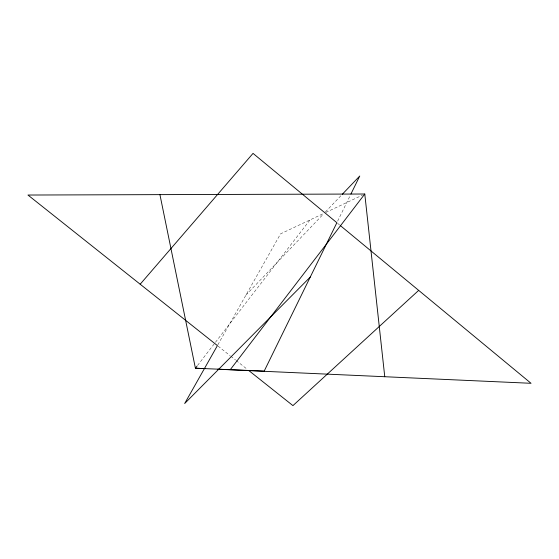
<?xml version="1.0" encoding="UTF-8"?>
<svg xmlns="http://www.w3.org/2000/svg" width="559" height="559" viewBox="0 0 559 559"><rect width="100%" height="100%" fill="white"/><g stroke="black" fill="none" stroke-linecap="round" stroke-linejoin="round"><path stroke-width="0.42" stroke-dasharray="2.79 2.1" d="M337.636 221.168L350.584 194.742M217.828 344.847L280.555 233.851L323.423 213.58M197.523 365.488L214.922 342.974M215.453 342.29L310.021 219.918M245.939 295.11L323.605 213.838M325.415 211.945L341.682 194.923M325.764 212.469L362.428 195.133M218.073 346.126L230.133 355.713M230.804 356.244L235.493 359.968M236.164 360.506L247.553 369.555M337.545 223.272L339.551 224.935"/><path stroke-width="0.84" d="M350.961 193.959L359.751 176.015L342.283 194.294M230.266 369.681L364.782 194.015L27.95 195.035L217.409 345.595L184.673 403.514L310.252 277.068M196.992 366.166L195.412 368.213L204.901 368.64M140.176 284.224L253.031 153.383L336.874 222.72L264.19 371.106L195.412 368.213L159.93 194.637M418.684 290.373L292.937 405.617L248.895 370.617M217.842 369.226L531.05 383.299L340.221 225.487M364.782 194.015L384.76 376.724"/></g></svg>
